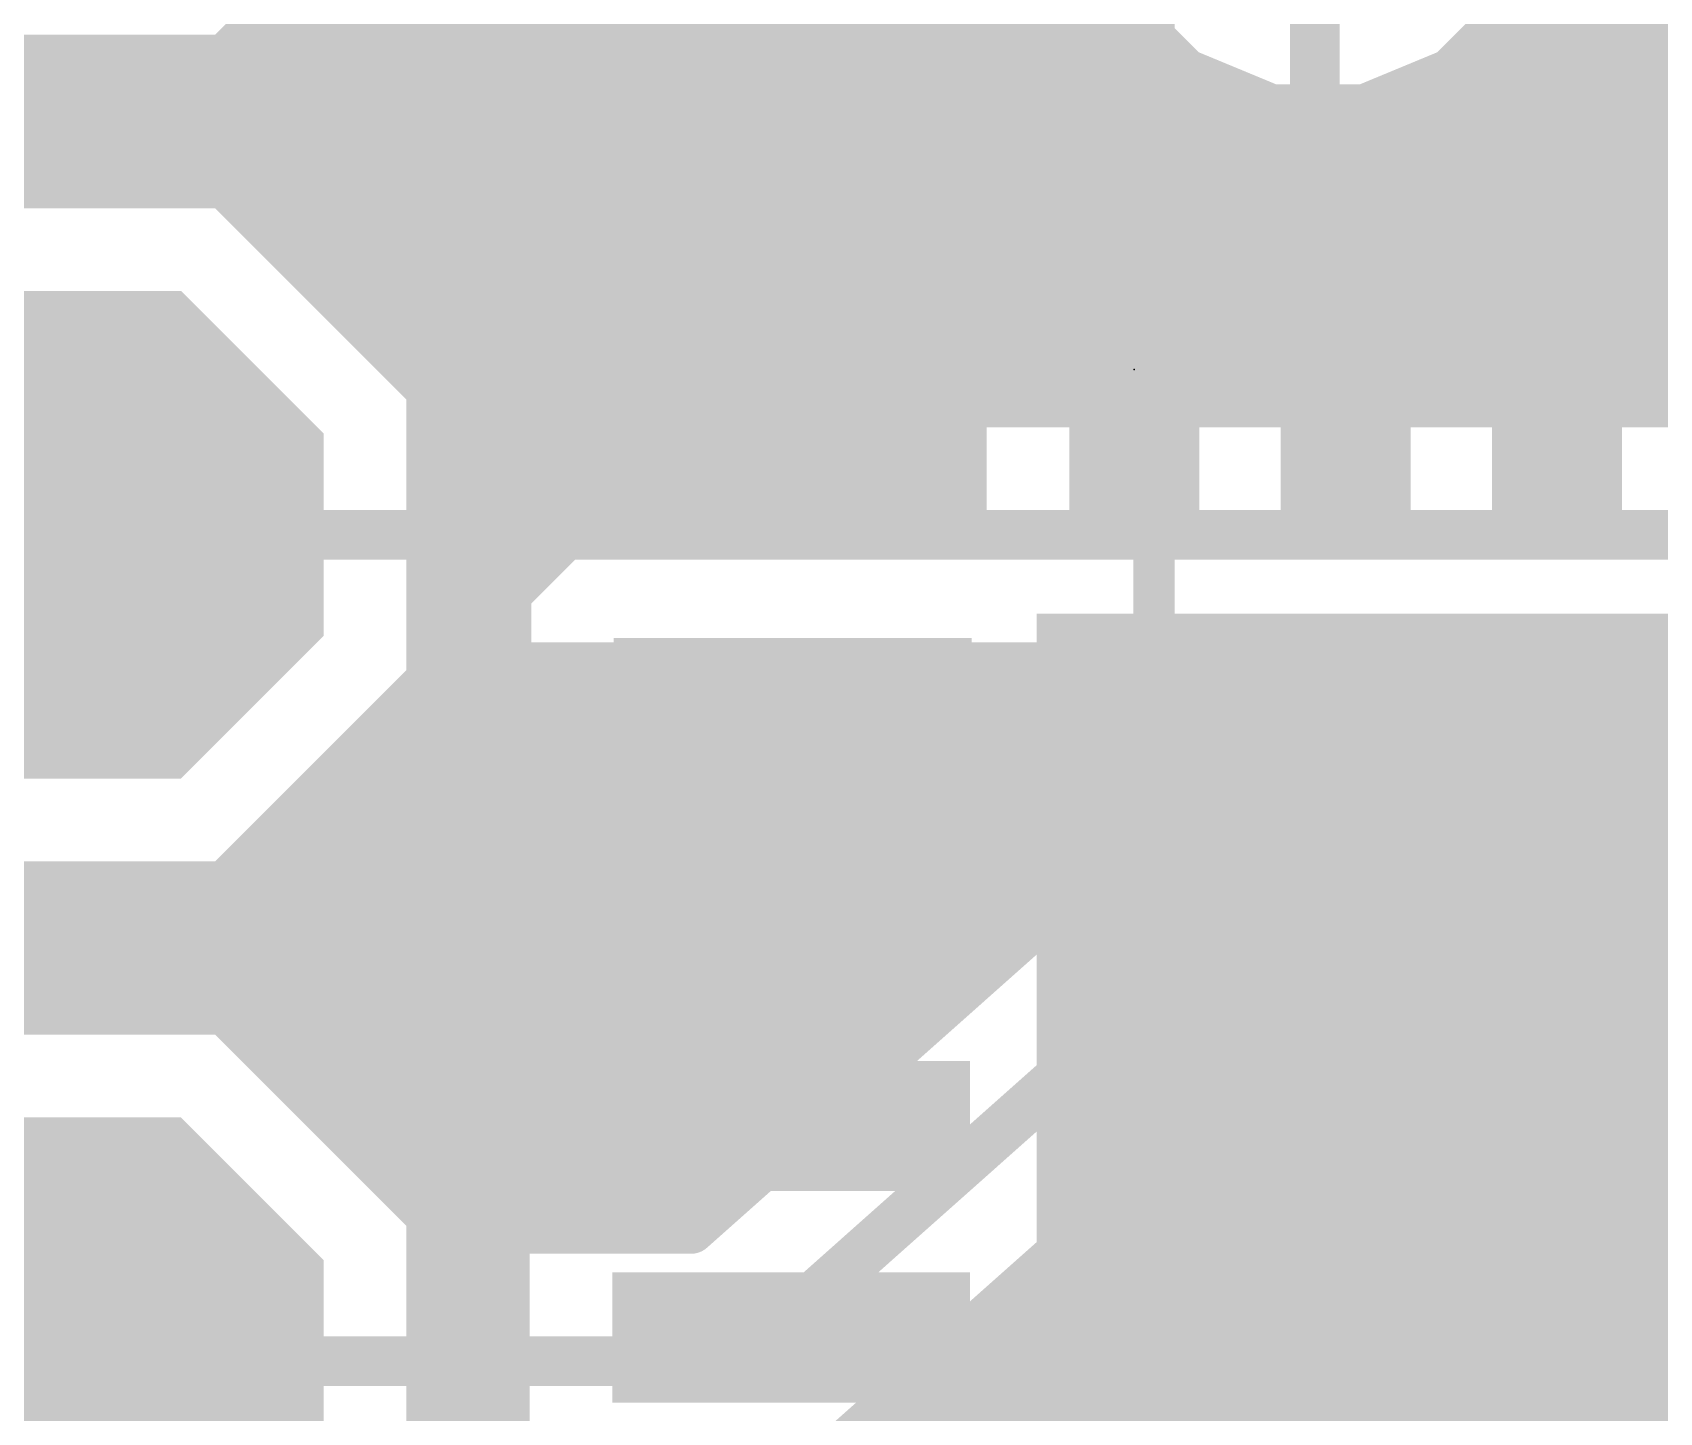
# Model space of a CAD drawing. Extents: x -0.2 to 60.5, y -0.2 to 25.7.
# Drawn here: x 12.81 to 17.81, y 4.92 to 9.16 of the extents above; entities that cross this region are included whole.
import ezdxf

# ---------------------------------------------------------------- set-up
doc = ezdxf.new("R2010")
doc.units = 0
for name, color, linetype in [('1', 22, 'CONTINUOUS'), ('16', 175, 'CONTINUOUS'), ('17', 82, 'CONTINUOUS'), ('23', 7, 'CONTINUOUS'), ('26', 253, 'CONTINUOUS')]:
    doc.layers.add(name, color=color, linetype=linetype)

# ---------------------------------------------------------------- blocks, each defined once
blk = doc.blocks.new('OCTAGONP')
at = {"const_width": 0.5}
blk.add_lwpolyline([(-0.25, -0.1036), (-0.25, 0.1036), (-0.1036, 0.25), (0.1036, 0.25), (0.25, 0.1036), (0.25, -0.1036), (0.1036, -0.25), (-0.1036, -0.25), (-0.25, -0.1036), (-0.25, 0.1036)], dxfattribs=at)
blk = doc.blocks.new('RECT')
blk.add_solid([(-0.5, -0.5), (0.5, -0.5), (-0.5, 0.5), (0.5, 0.5)])

msp = doc.modelspace()

# ---------------------------------------------------------------- linework, layer by layer
at = {"layer": '1', "const_width": 0.1524}
for points in [[(15.5936, 11.5817), (15.5936, 9.0817)], [(13.4011, 9.0805), (14.0335, 9.7129)], [(16.75, 9.49), (16.75, 8.25)], [(17.518, 8.89), (18.026, 9.398)], [(16.195, 9.055), (16, 9.25)], [(13.4646, 9.144), (15.5936, 9.144)], [(12.5069, 9.0805), (13.4011, 9.0805)], [(15.5936, 9.0817), (15.7626, 8.9126)], [(16.195, 8.128), (16.195, 9.055)], [(9.1694, 8.9916), (15.6837, 8.9916)], [(15.7626, 8.9126), (15.6648, 8.8148)], [(17.518, 8.158), (17.518, 8.89)], [(9.1694, 8.8392), (15.6892, 8.8392)], [(15.6648, 8.8148), (15.6648, 7.6332)], [(13.4011, 8.6995), (12.5069, 8.6995)], [(14.0335, 8.0671), (13.4011, 8.6995)], [(13.4138, 8.6868), (15.6648, 8.6868)], [(13.5662, 8.5344), (15.6648, 8.5344)], [(13.7186, 8.382), (15.6648, 8.382)], [(13.871, 8.2296), (15.6648, 8.2296)], [(16.75, 8.25), (16.845, 8.25)], [(16.845, 8.25), (16.845, 8.128)], [(17.518, 8.158), (17.495, 8.128)], [(14.0234, 8.0772), (15.6648, 8.0772)], [(14.0335, 7.1729), (14.0335, 8.0671)], [(14.0335, 7.9248), (15.6648, 7.9248)], [(14.0335, 7.7724), (15.6648, 7.7724)], [(14.4582, 7.6332), (14.2648, 7.4398)], [(15.6648, 7.6332), (14.4582, 7.6332)], [(14.0335, 7.62), (14.445, 7.62)], [(14.0335, 7.4676), (14.2926, 7.4676)], [(14.2648, 7.4398), (14.2648, 6.1448)], [(14.0335, 7.3152), (14.2648, 7.3152)], [(13.4011, 6.5405), (14.0335, 7.1729)], [(14.0234, 7.1628), (14.2648, 7.1628)], [(13.871, 7.0104), (14.2648, 7.0104)], [(13.7186, 6.858), (14.2648, 6.858)], [(13.5662, 6.7056), (14.2648, 6.7056)], [(12.5069, 6.5405), (13.4011, 6.5405)], [(13.4138, 6.5532), (14.2648, 6.5532)], [(9.1694, 6.4008), (14.2648, 6.4008)], [(9.1694, 6.2484), (14.2648, 6.2484)], [(13.4011, 6.1595), (12.5069, 6.1595)], [(14.0335, 5.5271), (13.4011, 6.1595)], [(14.2648, 6.1448), (14.2598, 6.1398)], [(14.2598, 6.1398), (14.2598, 4.8162)], [(13.4646, 6.096), (14.2598, 6.096)], [(13.617, 5.9436), (14.2598, 5.9436)], [(13.7694, 5.7912), (14.2598, 5.7912)], [(13.9218, 5.6388), (14.2598, 5.6388)], [(14.0335, 4.6329), (14.0335, 5.5271)], [(14.0335, 5.4864), (14.2598, 5.4864)], [(14.0335, 5.334), (14.2598, 5.334)], [(14.0335, 5.1816), (14.2598, 5.1816)], [(14.0335, 5.0292), (14.2598, 5.0292)], [(14.0335, 4.8768), (14.2598, 4.8768)]]:
    msp.add_lwpolyline(points, dxfattribs=at)
at = {"layer": '1', "const_width": 0.0762}
for points in [[(13.4646, 9.1821, 1), (13.4646, 9.1059)], [(15.5936, 9.1059, 1), (15.5936, 9.1821)], [(13.4011, 9.0424, 1), (13.4011, 9.1186)], [(15.6205, 9.1086, 1), (15.5667, 9.0547)], [(13.3742, 9.1074, 1), (13.4281, 9.0536)], [(15.5555, 9.0817, 1), (15.6317, 9.0817)], [(16.2331, 9.055, 1), (16.1569, 9.055)], [(16.1681, 9.0281, 1), (16.2219, 9.0819)], [(15.6837, 8.9535, 1), (15.6837, 9.0297)], [(15.7896, 8.8857, 1), (15.7357, 8.9396)], [(15.7357, 8.8857, 1), (15.7896, 8.9396)], [(17.5561, 8.89, 1), (17.4799, 8.89)], [(17.4911, 8.9169, 1), (17.5449, 8.8631)], [(15.6892, 8.8011, 1), (15.6892, 8.8773)], [(15.7029, 8.8148, 1), (15.6267, 8.8148)], [(15.6379, 8.8417, 1), (15.6917, 8.7878)], [(13.4281, 8.7264, 1), (13.3742, 8.6726)], [(13.4138, 8.7249, 1), (13.4138, 8.6487)], [(13.4011, 8.6614, 1), (13.4011, 8.7376)], [(15.6648, 8.6487, 1), (15.6648, 8.7249)], [(13.5662, 8.5725, 1), (13.5662, 8.4963)], [(15.6648, 8.4963, 1), (15.6648, 8.5725)], [(13.7186, 8.4201, 1), (13.7186, 8.3439)], [(15.6648, 8.3439, 1), (15.6648, 8.4201)], [(13.871, 8.2677, 1), (13.871, 8.1915)], [(15.6648, 8.1915, 1), (15.6648, 8.2677)], [(16.75, 8.2881, 1), (16.75, 8.2119)], [(16.8831, 8.25, 1), (16.8069, 8.25)], [(16.845, 8.2119, 1), (16.845, 8.2881)], [(16.7119, 8.25, 1), (16.7881, 8.25)], [(17.5482, 8.1348, 1), (17.4878, 8.1812)], [(14.0234, 8.1153, 1), (14.0234, 8.0391)], [(15.6648, 8.0391, 1), (15.6648, 8.1153)], [(16.1569, 8.128, 1), (16.2331, 8.128)], [(16.8069, 8.128, 1), (16.8831, 8.128)], [(17.4648, 8.1512, 1), (17.5252, 8.1048)], [(17.4799, 8.158, 1), (17.5561, 8.158)], [(14.0716, 8.0671, 1), (13.9954, 8.0671)], [(14.0066, 8.0402, 1), (14.0604, 8.0941)], [(14.0335, 7.9629, 1), (14.0335, 7.8867)], [(15.6648, 7.8867, 1), (15.6648, 7.9629)], [(14.0335, 7.8105, 1), (14.0335, 7.7343)], [(15.6648, 7.7343, 1), (15.6648, 7.8105)], [(14.4582, 7.6713, 1), (14.4582, 7.5951)], [(14.4852, 7.6063, 1), (14.4313, 7.6601)], [(15.6648, 7.5951, 1), (15.6648, 7.6713)], [(14.0335, 7.6581, 1), (14.0335, 7.5819)], [(14.445, 7.5819, 1), (14.445, 7.6581)], [(15.6267, 7.6332, 1), (15.7029, 7.6332)], [(14.0335, 7.5057, 1), (14.0335, 7.4295)], [(14.3029, 7.4398, 1), (14.2267, 7.4398)], [(14.2379, 7.4667, 1), (14.2917, 7.4128)], [(14.2926, 7.4295, 1), (14.2926, 7.5057)], [(14.0335, 7.3533, 1), (14.0335, 7.2771)], [(14.2648, 7.2771, 1), (14.2648, 7.3533)], [(14.0234, 7.2009, 1), (14.0234, 7.1247)], [(13.9954, 7.1729, 1), (14.0716, 7.1729)], [(14.0604, 7.1459, 1), (14.0066, 7.1998)], [(14.2648, 7.1247, 1), (14.2648, 7.2009)], [(13.871, 7.0485, 1), (13.871, 6.9723)], [(14.2648, 6.9723, 1), (14.2648, 7.0485)], [(13.7186, 6.8961, 1), (13.7186, 6.8199)], [(14.2648, 6.8199, 1), (14.2648, 6.8961)], [(13.5662, 6.7437, 1), (13.5662, 6.6675)], [(14.2648, 6.6675, 1), (14.2648, 6.7437)], [(13.3742, 6.5674, 1), (13.4281, 6.5136)], [(13.4138, 6.5913, 1), (13.4138, 6.5151)], [(13.4011, 6.5024, 1), (13.4011, 6.5786)], [(14.2648, 6.5151, 1), (14.2648, 6.5913)], [(14.2648, 6.3627, 1), (14.2648, 6.4389)], [(14.2648, 6.2103, 1), (14.2648, 6.2865)], [(13.4281, 6.1864, 1), (13.3742, 6.1326)], [(13.4011, 6.1214, 1), (13.4011, 6.1976)], [(14.2979, 6.1398, 1), (14.2217, 6.1398)], [(14.2329, 6.1667, 1), (14.2867, 6.1128)], [(14.2917, 6.1178, 1), (14.2379, 6.1717)], [(13.4646, 6.1341, 1), (13.4646, 6.0579)], [(14.2267, 6.1448, 1), (14.3029, 6.1448)], [(14.2598, 6.0579, 1), (14.2598, 6.1341)], [(13.617, 5.9817, 1), (13.617, 5.9055)], [(14.2598, 5.9055, 1), (14.2598, 5.9817)], [(13.7694, 5.8293, 1), (13.7694, 5.7531)], [(14.2598, 5.7531, 1), (14.2598, 5.8293)], [(13.9218, 5.6769, 1), (13.9218, 5.6007)], [(14.2598, 5.6007, 1), (14.2598, 5.6769)], [(14.0716, 5.5271, 1), (13.9954, 5.5271)], [(14.0335, 5.5245, 1), (14.0335, 5.4483)], [(14.0066, 5.5002, 1), (14.0604, 5.5541)], [(14.2598, 5.4483, 1), (14.2598, 5.5245)], [(14.0335, 5.3721, 1), (14.0335, 5.2959)], [(14.2598, 5.2959, 1), (14.2598, 5.3721)], [(14.0335, 5.2197, 1), (14.0335, 5.1435)], [(14.2598, 5.1435, 1), (14.2598, 5.2197)], [(14.0335, 5.0673, 1), (14.0335, 4.9911)], [(14.2598, 4.9911, 1), (14.2598, 5.0673)], [(14.0335, 4.9149, 1), (14.0335, 4.8387)], [(14.2598, 4.8387, 1), (14.2598, 4.9149)]]:
    msp.add_lwpolyline(points, format="xyb", dxfattribs=at)
at = {"layer": '16', "const_width": 0.1524}
for points in [[(13.4011, 9.0805), (13.5662, 9.2456)], [(16.1463, 9.2419), (16.3499, 9.0383)], [(17.1701, 9.0383), (17.3737, 9.2419)], [(13.4646, 9.144), (16.2443, 9.144)], [(17.2757, 9.144), (33.2486, 9.144)], [(12.5069, 9.0805), (13.4011, 9.0805)], [(16.3499, 9.0383), (16.616, 8.9281)], [(16.904, 8.9281), (17.1701, 9.0383)], [(1.0414, 8.9916), (16.4627, 8.9916)], [(17.0573, 8.9916), (33.2486, 8.9916)], [(16.616, 8.9281), (16.904, 8.9281)], [(1.0414, 8.8392), (21.1614, 8.8392)], [(13.4011, 8.6995), (12.5069, 8.6995)], [(14.0335, 8.0671), (13.4011, 8.6995)], [(13.4138, 8.6868), (20.8711, 8.6868)], [(13.5662, 8.5344), (20.7208, 8.5344)], [(13.7186, 8.382), (20.6577, 8.382)], [(13.871, 8.2296), (20.6121, 8.2296)], [(14.0234, 8.0772), (20.6121, 8.0772)], [(14.0335, 8.0264), (14.0335, 8.0671)], [(20.6121, 8.0264), (14.0335, 8.0264)], [(12.954, 7.62), (20.828, 7.62)], [(14.0335, 7.1729), (14.0335, 7.2136)], [(14.0335, 7.2136), (16.7746, 7.2136)], [(16.7746, 7.2136), (14.8315, 5.4864)], [(13.4011, 6.5405), (14.0335, 7.1729)], [(14.0234, 7.1628), (16.7174, 7.1628)], [(14.986, 5.08), (17.272, 7.112)], [(17.272, 7.112), (23.622, 7.112)], [(13.871, 7.0104), (16.546, 7.0104)], [(13.7186, 6.858), (16.3745, 6.858)], [(13.5662, 6.7056), (16.2031, 6.7056)], [(15.2649, 4.7842), (17.4265, 6.7056)], [(17.4265, 6.7056), (21.9379, 6.7056)], [(12.5069, 6.5405), (13.4011, 6.5405)], [(13.4138, 6.5532), (16.0316, 6.5532)], [(17.2551, 6.5532), (21.7855, 6.5532)], [(7.4422, 6.4008), (15.8602, 6.4008)], [(17.0836, 6.4008), (21.6947, 6.4008)], [(7.4422, 6.2484), (15.6887, 6.2484)], [(16.9122, 6.2484), (21.6316, 6.2484)], [(13.4011, 6.1595), (12.5069, 6.1595)], [(14.0335, 5.5271), (13.4011, 6.1595)], [(13.4646, 6.096), (15.5173, 6.096)], [(16.7407, 6.096), (21.6281, 6.096)], [(13.617, 5.9436), (15.3458, 5.9436)], [(16.5693, 5.9436), (21.6316, 5.9436)], [(13.7694, 5.7912), (15.1744, 5.7912)], [(16.3978, 5.7912), (21.6947, 5.7912)], [(13.9218, 5.6388), (15.0029, 5.6388)], [(16.2264, 5.6388), (21.7855, 5.6388)], [(14.0335, 5.4864), (14.0335, 5.5271)], [(14.8315, 5.4864), (14.0335, 5.4864)], [(14.0335, 5.4864), (14.8315, 5.4864)], [(16.0549, 5.4864), (21.8186, 5.4864)], [(15.8835, 5.334), (21.8186, 5.334)], [(15.712, 5.1816), (21.8186, 5.1816)], [(12.954, 5.08), (14.986, 5.08)], [(15.5406, 5.0292), (21.8186, 5.0292)], [(15.3691, 4.8768), (21.8186, 4.8768)]]:
    msp.add_lwpolyline(points, dxfattribs=at)
at = {"layer": '16', "const_width": 0.0762}
for points in [[(13.4646, 9.1821, 1), (13.4646, 9.1059)], [(16.2443, 9.1059, 1), (16.2443, 9.1821)], [(17.2757, 9.1821, 1), (17.2757, 9.1059)], [(13.4011, 9.0424, 1), (13.4011, 9.1186)], [(13.3742, 9.1074, 1), (13.4281, 9.0536)], [(16.3645, 9.0735, 1), (16.3354, 9.0031)], [(16.323, 9.0114, 1), (16.3769, 9.0652)], [(17.1431, 9.0652, 1), (17.197, 9.0114)], [(17.1846, 9.0031, 1), (17.1555, 9.0735)], [(16.4627, 8.9535, 1), (16.4627, 9.0297)], [(17.0573, 9.0297, 1), (17.0573, 8.9535)], [(16.616, 8.9662, 1), (16.616, 8.89)], [(16.904, 8.89, 1), (16.904, 8.9662)], [(16.6014, 8.8929, 1), (16.6306, 8.9633)], [(16.8894, 8.9633, 1), (16.9186, 8.8929)], [(13.4281, 8.7264, 1), (13.3742, 8.6726)], [(13.4138, 8.7249, 1), (13.4138, 8.6487)], [(13.4011, 8.6614, 1), (13.4011, 8.7376)], [(13.5662, 8.5725, 1), (13.5662, 8.4963)], [(13.7186, 8.4201, 1), (13.7186, 8.3439)], [(13.871, 8.2677, 1), (13.871, 8.1915)], [(14.0234, 8.1153, 1), (14.0234, 8.0391)], [(14.0716, 8.0671, 1), (13.9954, 8.0671)], [(14.0066, 8.0402, 1), (14.0604, 8.0941)], [(14.0335, 8.0645, 1), (14.0335, 7.9883)], [(13.9954, 8.0264, 1), (14.0716, 8.0264)], [(12.954, 7.6581, 1), (12.954, 7.5819)], [(14.0716, 7.2136, 1), (13.9954, 7.2136)], [(14.0335, 7.2517, 1), (14.0335, 7.1755)], [(16.7999, 7.1851, 1), (16.7493, 7.2421)], [(16.7746, 7.1755, 1), (16.7746, 7.2517)], [(14.0234, 7.2009, 1), (14.0234, 7.1247)], [(13.9954, 7.1729, 1), (14.0716, 7.1729)], [(14.0604, 7.1459, 1), (14.0066, 7.1998)], [(16.7174, 7.1247, 1), (16.7174, 7.2009)], [(17.272, 7.1501, 1), (17.272, 7.0739)], [(17.2973, 7.0835, 1), (17.2467, 7.1405)], [(13.871, 7.0485, 1), (13.871, 6.9723)], [(16.546, 6.9723, 1), (16.546, 7.0485)], [(13.7186, 6.8961, 1), (13.7186, 6.8199)], [(16.3745, 6.8199, 1), (16.3745, 6.8961)], [(13.5662, 6.7437, 1), (13.5662, 6.6675)], [(16.2031, 6.6675, 1), (16.2031, 6.7437)], [(17.4265, 6.7437, 1), (17.4265, 6.6675)], [(17.4518, 6.6771, 1), (17.4012, 6.7341)], [(13.3742, 6.5674, 1), (13.4281, 6.5136)], [(13.4138, 6.5913, 1), (13.4138, 6.5151)], [(13.4011, 6.5024, 1), (13.4011, 6.5786)], [(16.0316, 6.5151, 1), (16.0316, 6.5913)], [(17.2551, 6.5913, 1), (17.2551, 6.5151)], [(15.8602, 6.3627, 1), (15.8602, 6.4389)], [(17.0836, 6.4389, 1), (17.0836, 6.3627)], [(15.6887, 6.2103, 1), (15.6887, 6.2865)], [(16.9122, 6.2865, 1), (16.9122, 6.2103)], [(13.4281, 6.1864, 1), (13.3742, 6.1326)], [(13.4011, 6.1214, 1), (13.4011, 6.1976)], [(13.4646, 6.1341, 1), (13.4646, 6.0579)], [(15.5173, 6.0579, 1), (15.5173, 6.1341)], [(16.7407, 6.1341, 1), (16.7407, 6.0579)], [(13.617, 5.9817, 1), (13.617, 5.9055)], [(15.3458, 5.9055, 1), (15.3458, 5.9817)], [(16.5693, 5.9817, 1), (16.5693, 5.9055)], [(13.7694, 5.8293, 1), (13.7694, 5.7531)], [(15.1744, 5.7531, 1), (15.1744, 5.8293)], [(16.3978, 5.8293, 1), (16.3978, 5.7531)], [(13.9218, 5.6769, 1), (13.9218, 5.6007)], [(15.0029, 5.6007, 1), (15.0029, 5.6769)], [(16.2264, 5.6769, 1), (16.2264, 5.6007)], [(14.0716, 5.5271, 1), (13.9954, 5.5271)], [(14.0335, 5.5245, 1), (14.0335, 5.4483)], [(14.0335, 5.5245, 1), (14.0335, 5.4483)], [(14.0066, 5.5002, 1), (14.0604, 5.5541)], [(14.8062, 5.5149, 1), (14.8568, 5.4579)], [(14.8315, 5.4483, 1), (14.8315, 5.5245)], [(14.8315, 5.4483, 1), (14.8315, 5.5245)], [(16.0549, 5.5245, 1), (16.0549, 5.4483)], [(13.9954, 5.4864, 1), (14.0716, 5.4864)], [(15.8835, 5.3721, 1), (15.8835, 5.2959)], [(15.712, 5.2197, 1), (15.712, 5.1435)], [(12.954, 5.1181, 1), (12.954, 5.0419)], [(14.986, 5.0419, 1), (14.986, 5.1181)], [(14.9607, 5.1085, 1), (15.0113, 5.0515)], [(15.5406, 5.0673, 1), (15.5406, 4.9911)], [(15.3691, 4.9149, 1), (15.3691, 4.8387)]]:
    msp.add_lwpolyline(points, format="xyb", dxfattribs=at)
at = {"layer": '23'}
msp.add_point((16.195, 8.128), dxfattribs=at)
at = {"layer": '26', "const_width": 0.127}
msp.add_lwpolyline([(16.256, 0), (16.256, 25.4)], dxfattribs=at)

# ---------------------------------------------------------------- block references
at = {"layer": '1', "rotation": 270}
for p, xscale, yscale in [((16.195, 8.128), 1.1, 0.4), ((16.845, 8.128), 1.1, 0.4), ((17.495, 8.128), 1.1, 0.4), ((17.145, 6.128), 2.5, 2.5)]:
    msp.add_blockref('RECT', p, dxfattribs=dict(at, xscale=xscale, yscale=yscale))
at = {"layer": '1', "xscale": 1.1, "yscale": 0.4}
for p in [(15.145, 7.103), (15.145, 6.453), (15.14, 5.803), (15.14, 5.153)]:
    msp.add_blockref('RECT', p, dxfattribs=at)
at = {"layer": '17', "xscale": 1.4986, "yscale": 1.4986, "rotation": 180}
for p in [(12.954, 7.62), (12.954, 7.62), (12.954, 5.08), (12.954, 5.08)]:
    msp.add_blockref('OCTAGONP', p, dxfattribs=at)

doc.saveas('drawing.dxf')
